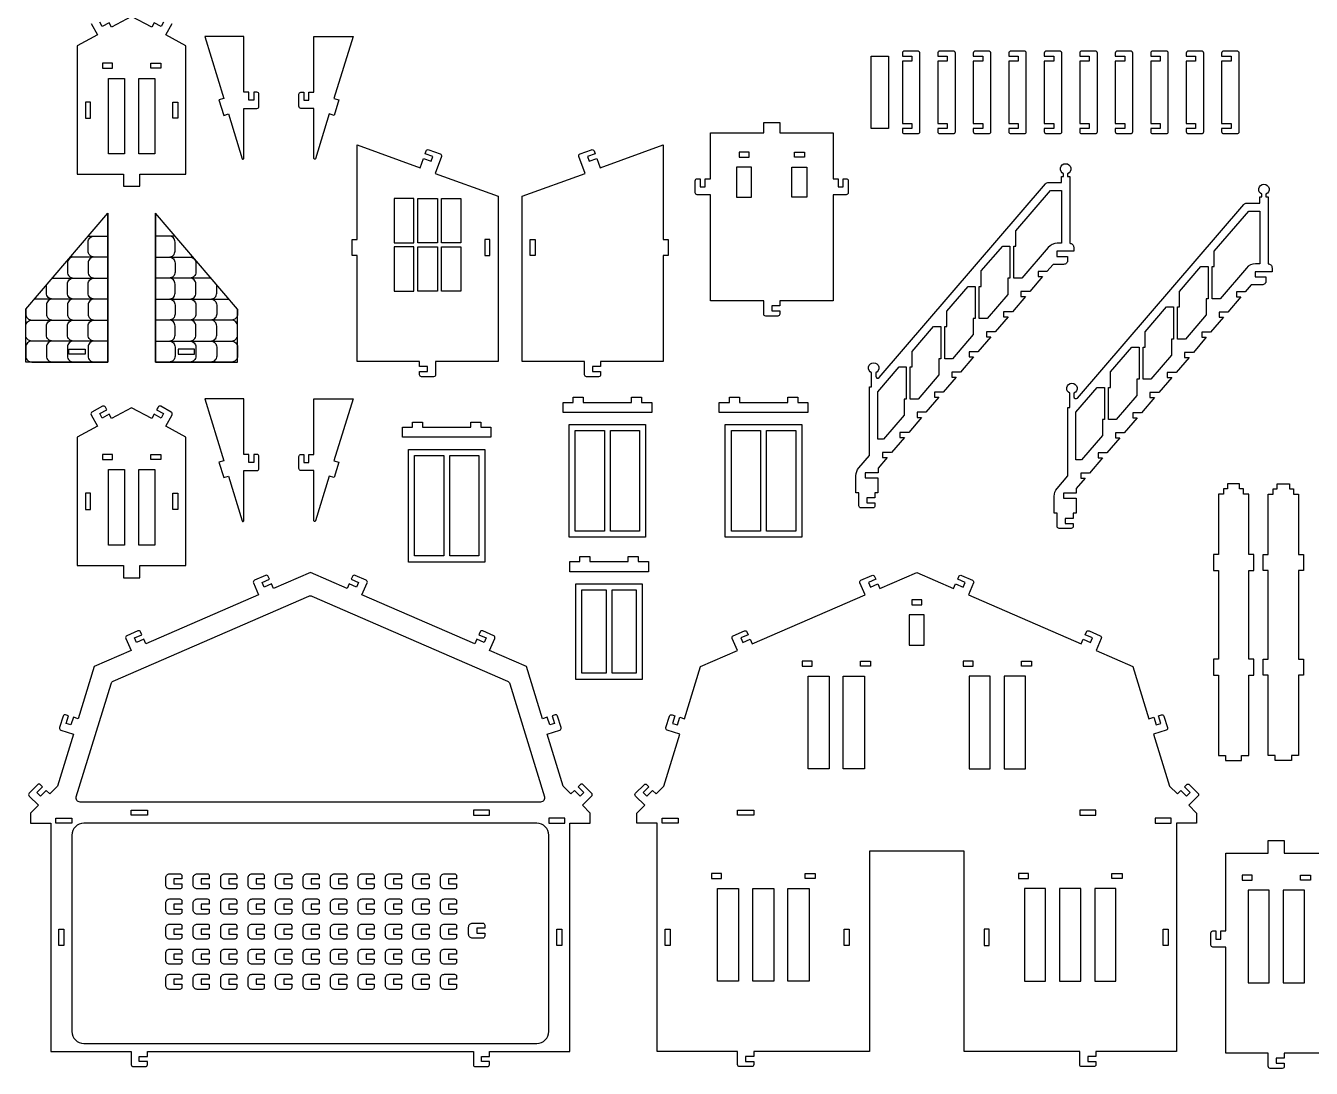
# Model space of a CAD drawing. Extents: x 18 to 211, y 1948 to 2111.
# Drawn here: x 17.8 to 145.6, y 1947.8 to 2051.4 of the extents above; entities that cross this region are included whole.
import ezdxf

# ---------------------------------------------------------------- set-up
doc = ezdxf.new("R2010")
doc.units = 0
doc.header["$MEASUREMENT"] = 0
doc.layers.add('LAYER1', color=18, linetype='CONTINUOUS')

msp = doc.modelspace()

# ---------------------------------------------------------------- linework, layer by layer
at = {"layer": 'LAYER1'}
for points in [[(31.5, 2051.76), (31.26, 2051.32), (30.56, 2051.7), (30.32, 2051.26), (28.32, 2052.34), (26.33, 2051.26), (26.09, 2051.7), (25.39, 2051.32), (25.15, 2051.76)], [(25.96, 2017.98), (17.79, 2017.98), (17.79, 2023.25), (25.96, 2032.77), (25.95, 2017.98)], [(25.96, 2017.98), (25.96, 2032.77)], [(30.69, 2017.98), (30.69, 2032.77)], [(30.69, 2017.98), (38.85, 2017.98), (38.85, 2023.25), (30.69, 2032.77), (30.69, 2017.98)], [(24.01, 2030.51), (24.6, 2030.51)], [(32.63, 2030.51), (32.04, 2030.51)], [(22.53, 2028.42), (22.22, 2028.42)], [(22.53, 2028.42), (22.22, 2028.42)], [(34.11, 2028.42), (34.42, 2028.42)], [(34.11, 2028.42), (34.42, 2028.42)], [(20.43, 2026.33), (20.46, 2026.33)], [(20.43, 2026.33), (20.46, 2026.33)], [(36.21, 2026.33), (36.18, 2026.33)], [(36.21, 2026.33), (36.18, 2026.33)], [(20.46, 2024.24), (18.64, 2024.24)], [(20.46, 2024.24), (18.64, 2024.24)], [(36.18, 2024.24), (38, 2024.24)], [(36.18, 2024.24), (38, 2024.24)]]:
    msp.add_lwpolyline(points, dxfattribs=at)
for points in [[(24.3, 2051.64), (24.92, 2050.5), (22.92, 2049.42), (22.92, 2036.65), (27.52, 2036.65), (27.52, 2035.45), (29.12, 2035.45), (29.12, 2036.65), (33.72, 2036.65), (33.72, 2049.42), (31.73, 2050.5), (32.34, 2051.64, 0.414214)], [(25.96, 2028.42), (24.6, 2028.42, -0.414214), (24, 2029.02), (24, 2029.91, -0.414214), (24.6, 2030.51), (25.96, 2030.51)], [(30.69, 2028.42), (32.04, 2028.42, 0.414214), (32.64, 2029.02), (32.64, 2029.91, 0.414214), (32.04, 2030.51), (30.69, 2030.51)], [(24.6, 2028.42), (22.53, 2028.42, 0.414214), (21.93, 2027.82), (21.93, 2026.93, 0.414214), (22.53, 2026.33), (24.6, 2026.33)], [(24.6, 2028.42), (22.53, 2028.42, -0.112166), (22.27, 2028.48)], [(25.96, 2028.42), (24.6, 2028.42, 0.414214), (24, 2027.82), (24, 2026.93, 0.414214), (24.6, 2026.33), (25.96, 2026.33)], [(30.69, 2028.42), (32.04, 2028.42, -0.414214), (32.64, 2027.82), (32.64, 2026.93, -0.414214), (32.04, 2026.33), (30.69, 2026.33)], [(32.04, 2028.42), (34.11, 2028.42, 0.112166), (34.37, 2028.48)], [(32.04, 2028.42), (34.11, 2028.42, -0.414214), (34.71, 2027.82), (34.71, 2026.93, -0.414214), (34.11, 2026.33), (32.04, 2026.33)], [(20.43, 2026.33, -0.013073), (20.46, 2026.33), (22.53, 2026.33)], [(20.43, 2026.33, 0.012511), (20.46, 2026.33), (22.53, 2026.33)], [(24.6, 2024.24), (22.53, 2024.24, -0.414214), (21.93, 2024.84), (21.93, 2025.73, -0.414214), (22.53, 2026.33), (24.6, 2026.33)], [(25.96, 2024.24), (24.6, 2024.24, -0.414214), (24, 2024.84), (24, 2025.73, -0.414214), (24.6, 2026.33), (25.96, 2026.33)], [(30.69, 2024.24), (32.04, 2024.24, 0.414214), (32.64, 2024.84), (32.64, 2025.73, 0.414214), (32.04, 2026.33), (30.69, 2026.33)], [(32.04, 2024.24), (34.11, 2024.24, 0.414214), (34.71, 2024.84), (34.71, 2025.73, 0.414214), (34.11, 2026.33), (32.04, 2026.33)], [(36.21, 2026.33, 0.013073), (36.18, 2026.33), (34.11, 2026.33)], [(36.21, 2026.33, -0.012511), (36.18, 2026.33), (34.11, 2026.33)], [(22.53, 2024.24), (20.46, 2024.24, -0.414214), (19.86, 2024.84), (19.86, 2025.67)], [(34.11, 2024.24), (36.18, 2024.24, 0.414214), (36.78, 2024.84), (36.78, 2025.67)], [(22.53, 2024.24), (20.46, 2024.24, 0.414214), (19.86, 2023.64), (19.86, 2022.76, 0.414214), (20.46, 2022.16), (22.53, 2022.16)], [(24.6, 2024.24), (22.53, 2024.24, 0.414214), (21.93, 2023.64), (21.93, 2022.76, 0.414214), (22.53, 2022.16), (24.6, 2022.16)], [(25.96, 2024.24), (24.6, 2024.24, 0.414214), (24, 2023.64), (24, 2022.76, 0.414214), (24.6, 2022.16), (25.96, 2022.16)], [(30.69, 2024.24), (32.04, 2024.24, -0.414214), (32.64, 2023.64), (32.64, 2022.76, -0.414214), (32.04, 2022.16), (30.69, 2022.16)], [(32.04, 2024.24), (34.11, 2024.24, -0.414214), (34.71, 2023.64), (34.71, 2022.76, -0.414214), (34.11, 2022.16), (32.04, 2022.16)], [(34.11, 2024.24), (36.18, 2024.24, -0.414214), (36.78, 2023.64), (36.78, 2022.76, -0.414214), (36.18, 2022.16), (34.11, 2022.16)], [(17.79, 2023.25), (17.79, 2022.76, 0.414214), (18.39, 2022.16), (20.46, 2022.16)], [(38.85, 2023.25), (38.85, 2022.76, -0.414214), (38.25, 2022.16), (36.18, 2022.16)], [(20.46, 2020.07), (18.39, 2020.07, -0.414214), (17.79, 2020.67), (17.79, 2021.56, -0.414214), (18.39, 2022.16), (20.46, 2022.16)], [(20.73, 2020.07), (20.46, 2020.07, -0.414214), (19.86, 2020.67), (19.86, 2021.56, -0.414214), (20.46, 2022.16), (22.53, 2022.16)], [(24.6, 2020.07), (22.53, 2020.07, -0.414214), (21.93, 2020.67), (21.93, 2021.56, -0.414214), (22.53, 2022.16), (24.6, 2022.16)], [(25.95, 2020.07), (24.6, 2020.07, -0.414214), (24, 2020.67), (24, 2021.56, -0.414214), (24.6, 2022.16), (25.96, 2022.16)], [(30.69, 2020.07), (32.04, 2020.07, 0.414214), (32.64, 2020.67), (32.64, 2021.56, 0.414214), (32.04, 2022.16), (30.69, 2022.16)], [(32.04, 2020.07), (34.11, 2020.07, 0.414214), (34.71, 2020.67), (34.71, 2021.56, 0.414214), (34.11, 2022.16), (32.04, 2022.16)], [(35.92, 2020.07), (36.18, 2020.07, 0.414214), (36.78, 2020.67), (36.78, 2021.56, 0.414214), (36.18, 2022.16), (34.11, 2022.16)], [(36.18, 2020.07), (38.25, 2020.07, 0.414214), (38.85, 2020.67), (38.85, 2021.56, 0.414214), (38.25, 2022.16), (36.18, 2022.16)], [(20.46, 2020.07), (18.39, 2020.07, 0.414214), (17.79, 2019.47), (17.79, 2018.58, 0.414214), (18.39, 2017.98), (20.46, 2017.98)], [(22.53, 2020.07), (20.46, 2020.07, 0.414214), (19.86, 2019.47), (19.86, 2018.58, 0.414214), (20.46, 2017.98), (22.53, 2017.98)], [(24.6, 2020.07), (22.53, 2020.07, 0.414214), (21.93, 2019.47), (21.93, 2018.58, 0.414214), (22.53, 2017.98), (24.6, 2017.98)], [(25.95, 2020.07), (24.6, 2020.07, 0.414214), (24, 2019.47), (24, 2018.58, 0.414214), (24.6, 2017.98), (25.95, 2017.98)], [(30.69, 2020.07), (32.04, 2020.07, -0.414214), (32.64, 2019.47), (32.64, 2018.58, -0.414214), (32.04, 2017.98), (30.69, 2017.98)], [(32.04, 2020.07), (34.11, 2020.07, -0.414214), (34.71, 2019.47), (34.71, 2018.58, -0.414214), (34.11, 2017.98), (32.04, 2017.98)], [(34.11, 2020.07), (36.18, 2020.07, -0.414214), (36.78, 2019.47), (36.78, 2018.58, -0.414214), (36.18, 2017.98), (34.11, 2017.98)], [(36.18, 2020.07), (38.25, 2020.07, -0.414214), (38.85, 2019.47), (38.85, 2018.58, -0.414214), (38.25, 2017.98), (36.18, 2017.98)], [(147.07, 1949.29), (142.87, 1949.29), (142.87, 1948.79), (142.07, 1948.79), (142.07, 1948.29), (142.87, 1948.29), (142.87, 1947.99, -0.414214), (142.67, 1947.79), (141.47, 1947.79, -0.414214), (141.27, 1947.99), (141.27, 1949.29), (137.07, 1949.29), (137.07, 1959.84), (135.77, 1959.84, -0.414214), (135.57, 1960.04), (135.57, 1961.24, -0.414214), (135.77, 1961.44), (136.07, 1961.44), (136.07, 1960.64), (136.57, 1960.64), (136.57, 1961.44), (137.07, 1961.44), (137.07, 1969.19), (141.27, 1969.19), (141.27, 1970.44), (142.87, 1970.44), (142.87, 1969.19), (147.07, 1969.19)]]:
    msp.add_lwpolyline(points, format="xyb", dxfattribs=at)
for points in [[(35.59, 2050.34), (37.48, 2044.18), (37, 2044.03), (37.47, 2042.5), (37.95, 2042.65), (39.31, 2038.19, 0.861326), (39.47, 2038.22), (39.47, 2043.2), (40.77, 2043.2, 0.414214), (40.97, 2043.4), (40.97, 2044.6, 0.414214), (40.77, 2044.8), (40.47, 2044.8), (40.47, 2044), (39.97, 2044), (39.97, 2044.8), (39.47, 2044.8), (39.47, 2050.34)], [(50.32, 2050.34), (48.43, 2044.18), (48.91, 2044.03), (48.44, 2042.5), (47.96, 2042.65), (46.6, 2038.19, -0.861326), (46.44, 2038.22), (46.44, 2043.2), (45.14, 2043.2, -0.414214), (44.94, 2043.4), (44.94, 2044.6, -0.414214), (45.14, 2044.8), (45.44, 2044.8), (45.44, 2044), (45.94, 2044), (45.94, 2044.8), (46.44, 2044.8), (46.44, 2050.34)], [(106.65, 2048.69, 0.414214), (106.45, 2048.89), (105.11, 2048.89, 0.414214), (104.91, 2048.69), (104.91, 2048.39), (105.85, 2048.39), (105.85, 2047.89), (104.91, 2047.89), (104.91, 2041.69), (105.85, 2041.69), (105.85, 2041.19), (104.91, 2041.19), (104.91, 2040.89, 0.414214), (105.11, 2040.69), (106.45, 2040.69, 0.414214), (106.65, 2040.89)], [(110.18, 2048.69, 0.414214), (109.98, 2048.89), (108.63, 2048.89, 0.414214), (108.43, 2048.69), (108.43, 2048.39), (109.38, 2048.39), (109.38, 2047.89), (108.43, 2047.89), (108.43, 2041.69), (109.38, 2041.69), (109.38, 2041.19), (108.43, 2041.19), (108.43, 2040.89, 0.414214), (108.63, 2040.69), (109.98, 2040.69, 0.414214), (110.18, 2040.89)], [(113.71, 2048.69, 0.414214), (113.51, 2048.89), (112.16, 2048.89, 0.414214), (111.96, 2048.69), (111.96, 2048.39), (112.91, 2048.39), (112.91, 2047.89), (111.96, 2047.89), (111.96, 2041.69), (112.91, 2041.69), (112.91, 2041.19), (111.96, 2041.19), (111.96, 2040.89, 0.414214), (112.16, 2040.69), (113.51, 2040.69, 0.414214), (113.71, 2040.89)], [(117.23, 2048.69, 0.414214), (117.03, 2048.89), (115.69, 2048.89, 0.414214), (115.49, 2048.69), (115.49, 2048.39), (116.43, 2048.39), (116.43, 2047.89), (115.49, 2047.89), (115.49, 2041.69), (116.43, 2041.69), (116.43, 2041.19), (115.49, 2041.19), (115.49, 2040.89, 0.414214), (115.69, 2040.69), (117.03, 2040.69, 0.414214), (117.23, 2040.89)], [(120.76, 2048.69, 0.414214), (120.56, 2048.89), (119.21, 2048.89, 0.414214), (119.01, 2048.69), (119.01, 2048.39), (119.96, 2048.39), (119.96, 2047.89), (119.01, 2047.89), (119.01, 2041.69), (119.96, 2041.69), (119.96, 2041.19), (119.01, 2041.19), (119.01, 2040.89, 0.414214), (119.21, 2040.69), (120.56, 2040.69, 0.414214), (120.76, 2040.89)], [(124.29, 2048.69, 0.414214), (124.09, 2048.89), (122.74, 2048.89, 0.414214), (122.54, 2048.69), (122.54, 2048.39), (123.49, 2048.39), (123.49, 2047.89), (122.54, 2047.89), (122.54, 2041.69), (123.49, 2041.69), (123.49, 2041.19), (122.54, 2041.19), (122.54, 2040.89, 0.414214), (122.74, 2040.69), (124.09, 2040.69, 0.414214), (124.29, 2040.89)], [(127.81, 2048.69, 0.414214), (127.61, 2048.89), (126.27, 2048.89, 0.414214), (126.07, 2048.69), (126.07, 2048.39), (127.01, 2048.39), (127.01, 2047.89), (126.07, 2047.89), (126.07, 2041.69), (127.01, 2041.69), (127.01, 2041.19), (126.07, 2041.19), (126.07, 2040.89, 0.414214), (126.27, 2040.69), (127.61, 2040.69, 0.414214), (127.81, 2040.89)], [(131.34, 2048.69, 0.414214), (131.14, 2048.89), (129.79, 2048.89, 0.414214), (129.59, 2048.69), (129.59, 2048.39), (130.54, 2048.39), (130.54, 2047.89), (129.59, 2047.89), (129.59, 2041.69), (130.54, 2041.69), (130.54, 2041.19), (129.59, 2041.19), (129.59, 2040.89, 0.414214), (129.79, 2040.69), (131.14, 2040.69, 0.414214), (131.34, 2040.89)], [(134.86, 2048.69, 0.414214), (134.66, 2048.89), (133.32, 2048.89, 0.414214), (133.12, 2048.69), (133.12, 2048.39), (134.06, 2048.39), (134.06, 2047.89), (133.12, 2047.89), (133.12, 2041.69), (134.06, 2041.69), (134.06, 2041.19), (133.12, 2041.19), (133.12, 2040.89, 0.414214), (133.32, 2040.69), (134.66, 2040.69, 0.414214), (134.86, 2040.89)], [(138.39, 2048.69, 0.414214), (138.19, 2048.89), (136.84, 2048.89, 0.414214), (136.64, 2048.69), (136.64, 2048.39), (137.59, 2048.39), (137.59, 2047.89), (136.64, 2047.89), (136.64, 2041.69), (137.59, 2041.69), (137.59, 2041.19), (136.64, 2041.19), (136.64, 2040.89, 0.414214), (136.84, 2040.69), (138.19, 2040.69, 0.414214), (138.39, 2040.89)], [(98.03, 2036.21), (98.53, 2036.21), (98.53, 2035.41), (99.03, 2035.41), (99.03, 2036.21), (99.33, 2036.21, -0.414214), (99.53, 2036.01), (99.53, 2034.81, -0.414214), (99.33, 2034.61), (98.03, 2034.61), (98.03, 2024.06), (92.73, 2024.06), (92.73, 2023.56), (91.93, 2023.56), (91.93, 2023.06), (92.73, 2023.06), (92.73, 2022.76, -0.414214), (92.53, 2022.56), (91.33, 2022.56, -0.414214), (91.13, 2022.76), (91.13, 2024.06), (85.83, 2024.06), (85.83, 2034.61), (84.53, 2034.61, -0.414214), (84.33, 2034.81), (84.33, 2036.01, -0.414214), (84.53, 2036.21), (84.83, 2036.21), (84.83, 2035.41), (85.33, 2035.41), (85.33, 2036.21), (85.83, 2036.21), (85.83, 2040.78), (91.13, 2040.78), (91.13, 2041.78), (92.73, 2041.78), (92.73, 2040.78), (98.03, 2040.78)], [(56.93, 2018.03), (50.73, 2018.03), (50.73, 2028.58), (50.23, 2028.58), (50.23, 2030.18), (50.73, 2030.18), (50.73, 2039.56), (56.98, 2037.28), (57.32, 2038.22), (58.07, 2037.95), (58.24, 2038.42), (57.49, 2038.69), (57.59, 2038.97, -0.414214), (57.85, 2039.09), (58.98, 2038.68, -0.414214), (59.1, 2038.43), (58.48, 2036.73), (64.73, 2034.46), (64.73, 2018.03), (58.53, 2018.03), (58.53, 2016.73, -0.414214), (58.33, 2016.53), (57.13, 2016.53, -0.414214), (56.93, 2016.73), (56.93, 2017.03), (57.73, 2017.03), (57.73, 2017.53), (56.93, 2017.53)], [(74.93, 2018.03), (74.93, 2017.53), (74.13, 2017.53), (74.13, 2017.03), (74.93, 2017.03), (74.93, 2016.73, -0.414214), (74.73, 2016.53), (73.53, 2016.53, -0.414214), (73.33, 2016.73), (73.33, 2018.03), (67.13, 2018.03), (67.13, 2034.46), (73.38, 2036.73), (72.76, 2038.43, -0.414214), (72.88, 2038.68), (74.01, 2039.09, -0.414214), (74.27, 2038.97), (74.37, 2038.69), (73.62, 2038.42), (73.79, 2037.95), (74.54, 2038.22), (74.88, 2037.28), (81.13, 2039.56), (81.13, 2030.18), (81.63, 2030.18), (81.63, 2028.58), (81.13, 2028.58), (81.13, 2018.03)], [(120.74, 2035.83), (120.74, 2036.43), (120.94, 2036.43), (120.94, 2036.7, -0.819804), (121.14, 2037.7, -0.819804), (121.34, 2036.7), (121.34, 2036.43), (121.54, 2036.43), (121.54, 2029.79, -0.414214), (121.94, 2029.39), (121.94, 2028.99), (120.26, 2028.99), (120.26, 2028.49), (121.34, 2028.49), (121.34, 2028.09, -0.414214), (120.94, 2027.69), (119.89, 2027.69), (119.28, 2026.99), (118.41, 2026.99), (118.41, 2026.49), (118.85, 2026.49), (117.57, 2024.99), (116.69, 2024.99), (116.69, 2024.49), (117.14, 2024.49), (115.85, 2022.99), (114.97, 2022.99), (114.97, 2022.49), (115.42, 2022.49), (114.13, 2020.99), (113.26, 2020.99), (113.26, 2020.49), (113.7, 2020.49), (112.41, 2018.99), (111.54, 2018.99), (111.54, 2018.49), (111.98, 2018.49), (110.69, 2016.99), (109.82, 2016.99), (109.82, 2016.49), (110.26, 2016.49), (108.97, 2014.99), (108.1, 2014.99), (108.1, 2014.49), (108.55, 2014.49), (107.26, 2012.99), (106.38, 2012.99), (106.38, 2012.49), (106.83, 2012.49), (105.54, 2010.99), (104.66, 2010.99), (104.66, 2010.49), (105.11, 2010.49), (103.82, 2008.99), (102.95, 2008.99), (102.95, 2008.49), (103.39, 2008.49), (102.5, 2007.45), (102.5, 2006.99), (101.23, 2006.99), (101.23, 2006.49), (102.48, 2006.49), (102.48, 2004.99), (102.19, 2004.99), (102.19, 2004.49), (101.39, 2004.49), (101.39, 2003.99), (102.19, 2003.99), (102.19, 2003.69, -0.414214), (101.99, 2003.49), (100.79, 2003.49, -0.414214), (100.59, 2003.69), (100.59, 2004.99), (100.3, 2004.99), (100.3, 2006.69, -0.179323), (100.59, 2007.47), (101.66, 2008.71), (101.66, 2015.51), (101.86, 2015.51), (101.86, 2016.92, -0.819804), (102.06, 2017.92, -0.819804), (102.26, 2016.92), (102.26, 2016.58, 0.695888), (102.61, 2016.45), (119.14, 2035.69, -0.21865), (119.44, 2035.83)], [(140.45, 2033.79), (140.45, 2034.39), (140.64, 2034.39), (140.64, 2034.66, -0.819804), (140.84, 2035.66, -0.819804), (141.04, 2034.66), (141.04, 2034.39), (141.25, 2034.39), (141.25, 2027.75, -0.414214), (141.65, 2027.35), (141.65, 2026.95), (139.96, 2026.95), (139.96, 2026.45), (141.05, 2026.45), (141.05, 2026.05, -0.414214), (140.65, 2025.65), (139.59, 2025.65), (138.98, 2024.95), (138.11, 2024.95), (138.11, 2024.45), (138.55, 2024.45), (137.27, 2022.95), (136.39, 2022.95), (136.39, 2022.45), (136.84, 2022.45), (135.55, 2020.95), (134.67, 2020.95), (134.67, 2020.45), (135.12, 2020.45), (133.83, 2018.95), (132.96, 2018.95), (132.96, 2018.45), (133.4, 2018.45), (132.11, 2016.95), (131.24, 2016.95), (131.24, 2016.45), (131.68, 2016.45), (130.39, 2014.95), (129.52, 2014.95), (129.52, 2014.45), (129.96, 2014.45), (128.68, 2012.95), (127.8, 2012.95), (127.8, 2012.45), (128.25, 2012.45), (126.96, 2010.95), (126.08, 2010.95), (126.08, 2010.45), (126.53, 2010.45), (125.24, 2008.95), (124.36, 2008.95), (124.36, 2008.45), (124.81, 2008.45), (123.52, 2006.95), (122.65, 2006.95), (122.65, 2006.45), (123.09, 2006.45), (122.2, 2005.41), (122.2, 2004.95), (120.93, 2004.95), (120.93, 2004.45), (122.18, 2004.45), (122.18, 2002.95), (121.89, 2002.95), (121.89, 2002.45), (121.09, 2002.45), (121.09, 2001.95), (121.89, 2001.95), (121.89, 2001.65, -0.414214), (121.69, 2001.45), (120.49, 2001.45, -0.414214), (120.29, 2001.65), (120.29, 2002.95), (120, 2002.95), (120, 2004.64, -0.179323), (120.29, 2005.43), (121.36, 2006.67), (121.36, 2013.47), (121.56, 2013.47), (121.56, 2014.88, -0.819804), (121.76, 2015.88, -0.819804), (121.96, 2014.88), (121.96, 2014.54, 0.695888), (122.31, 2014.41), (138.84, 2033.65, -0.21865), (139.14, 2033.79)], [(116.78, 2026.31), (116, 2026.31), (116, 2029.51), (116.2, 2029.51), (116.2, 2031.04), (119.62, 2035.03), (120.74, 2035.03), (120.74, 2029.79), (120.31, 2029.79, 0.21865), (119.4, 2029.37)], [(136.48, 2024.27), (135.7, 2024.27), (135.7, 2027.47), (135.9, 2027.47), (135.9, 2029), (139.33, 2032.99), (140.45, 2032.99), (140.45, 2027.75), (140.01, 2027.75, 0.21865), (139.1, 2027.33)], [(30.32, 2012.36), (28.32, 2013.44), (26.33, 2012.36), (26.09, 2012.8), (25.39, 2012.42), (25.15, 2012.86), (25.85, 2013.24), (25.71, 2013.51, 0.414214), (25.44, 2013.59), (24.38, 2013.02, 0.414214), (24.3, 2012.75), (24.92, 2011.6), (22.92, 2010.53), (22.92, 1997.75), (27.52, 1997.75), (27.52, 1996.55), (29.12, 1996.55), (29.12, 1997.75), (33.72, 1997.75), (33.72, 2010.53), (31.73, 2011.6), (32.34, 2012.75, 0.414214), (32.26, 2013.02), (31.21, 2013.59, 0.414214), (30.94, 2013.51), (30.79, 2013.24), (31.5, 2012.86), (31.26, 2012.42), (30.56, 2012.8), (30.32, 2012.36)], [(35.59, 2014.34), (37.48, 2008.18), (37, 2008.03), (37.47, 2006.5), (37.95, 2006.65), (39.31, 2002.19, 0.861326), (39.47, 2002.22), (39.47, 2007.2), (40.77, 2007.2, 0.414214), (40.97, 2007.4), (40.97, 2008.6, 0.414214), (40.77, 2008.8), (40.47, 2008.8), (40.47, 2008), (39.97, 2008), (39.97, 2008.8), (39.47, 2008.8), (39.47, 2014.34)], [(50.32, 2014.34), (48.43, 2008.18), (48.91, 2008.03), (48.44, 2006.5), (47.96, 2006.65), (46.6, 2002.19, -0.861326), (46.44, 2002.22), (46.44, 2007.2), (45.14, 2007.2, -0.414214), (44.94, 2007.4), (44.94, 2008.6, -0.414214), (45.14, 2008.8), (45.44, 2008.8), (45.44, 2008), (45.94, 2008), (45.94, 2008.8), (46.44, 2008.8), (46.44, 2014.34)], [(20.28, 1949.46), (28.28, 1949.46), (28.28, 1948.16, 0.414214), (28.48, 1947.96), (29.68, 1947.96, 0.414214), (29.88, 1948.16), (29.88, 1948.46), (29.08, 1948.46), (29.08, 1948.96), (29.88, 1948.96), (29.88, 1949.46), (62.28, 1949.46), (62.28, 1948.16, 0.414214), (62.48, 1947.96), (63.68, 1947.96, 0.414214), (63.88, 1948.16), (63.88, 1948.46), (63.08, 1948.46), (63.08, 1948.96), (63.88, 1948.96), (63.88, 1949.46), (71.88, 1949.46), (71.88, 1972.16), (73.88, 1972.16), (73.88, 1973.16), (73.11, 1973.93), (74.03, 1974.85, 0.414214), (74.03, 1975.13), (73.18, 1975.98, 0.414214), (72.9, 1975.98), (72.69, 1975.77), (73.25, 1975.2), (72.9, 1974.85), (72.33, 1975.41), (71.98, 1975.06), (71.21, 1975.83), (69.62, 1981.01), (70.87, 1981.4, 0.414214), (71, 1981.65), (70.65, 1982.79, 0.414214), (70.4, 1982.93), (70.11, 1982.84), (70.34, 1982.07), (69.87, 1981.93), (69.63, 1982.69), (69.15, 1982.54), (67.56, 1987.73), (63.89, 1989.33), (64.41, 1990.52, 0.414214), (64.31, 1990.78), (63.21, 1991.26, 0.414214), (62.95, 1991.16), (62.83, 1990.88), (63.56, 1990.56), (63.36, 1990.11), (62.63, 1990.43), (62.43, 1989.97), (51.21, 1994.84), (51.73, 1996.04, 0.414214), (51.63, 1996.3), (50.53, 1996.78, 0.414214), (50.27, 1996.67), (50.15, 1996.4), (50.88, 1996.08), (50.68, 1995.62), (49.95, 1995.94), (49.75, 1995.48), (46.08, 1997.08), (42.41, 1995.48), (42.21, 1995.94), (41.48, 1995.62), (41.28, 1996.08), (42.01, 1996.4), (41.89, 1996.67, 0.414214), (41.63, 1996.78), (40.53, 1996.3, 0.414214), (40.43, 1996.04), (40.94, 1994.84), (29.73, 1989.97), (29.53, 1990.43), (28.8, 1990.11), (28.6, 1990.56), (29.33, 1990.88), (29.21, 1991.16, 0.414214), (28.95, 1991.26), (27.85, 1990.78, 0.414214), (27.74, 1990.52), (28.26, 1989.33), (24.59, 1987.73), (23, 1982.54), (22.53, 1982.69), (22.29, 1981.93), (21.81, 1982.07), (22.05, 1982.84), (21.76, 1982.93, 0.414214), (21.51, 1982.79), (21.16, 1981.65, 0.414214), (21.29, 1981.4), (22.53, 1981.01), (20.94, 1975.83), (20.18, 1975.06), (19.82, 1975.41), (19.26, 1974.85), (18.9, 1975.2), (19.47, 1975.77), (19.26, 1975.98, 0.414214), (18.98, 1975.98), (18.13, 1975.13, 0.414214), (18.13, 1974.85), (19.05, 1973.93), (18.28, 1973.16), (18.28, 1972.16), (20.28, 1972.16)], [(132.14, 1949.46), (124.14, 1949.46), (124.14, 1948.96), (123.34, 1948.96), (123.34, 1948.46), (124.14, 1948.46), (124.14, 1948.16, -0.414214), (123.94, 1947.96), (122.74, 1947.96, -0.414214), (122.54, 1948.16), (122.54, 1949.46), (111.04, 1949.46), (111.04, 1969.36), (101.64, 1969.36), (101.64, 1949.46), (90.14, 1949.46), (90.14, 1948.96), (89.34, 1948.96), (89.34, 1948.46), (90.14, 1948.46), (90.14, 1948.16, -0.414214), (89.94, 1947.96), (88.74, 1947.96, -0.414214), (88.54, 1948.16), (88.54, 1949.46), (80.54, 1949.46), (80.54, 1972.16), (78.54, 1972.16), (78.54, 1973.16), (79.31, 1973.93), (78.39, 1974.85, -0.414214), (78.39, 1975.13), (79.24, 1975.98, -0.414214), (79.52, 1975.98), (79.73, 1975.77), (79.16, 1975.2), (79.52, 1974.85), (80.08, 1975.41), (80.44, 1975.06), (81.2, 1975.83), (82.8, 1981.01), (81.55, 1981.4, -0.414214), (81.42, 1981.65), (81.77, 1982.79, -0.414214), (82.02, 1982.93), (82.31, 1982.84), (82.07, 1982.07), (82.55, 1981.93), (82.79, 1982.69), (83.26, 1982.54), (84.85, 1987.73), (88.52, 1989.33), (88, 1990.52, -0.414214), (88.11, 1990.78), (89.21, 1991.26, -0.414214), (89.47, 1991.16), (89.59, 1990.88), (88.86, 1990.56), (89.06, 1990.11), (89.79, 1990.43), (89.99, 1989.97), (101.2, 1994.84), (100.69, 1996.04, -0.414214), (100.79, 1996.3), (101.89, 1996.78, -0.414214), (102.15, 1996.67), (102.27, 1996.4), (101.54, 1996.08), (101.74, 1995.62), (102.47, 1995.94), (102.67, 1995.48), (106.34, 1997.08), (110.01, 1995.48), (110.21, 1995.94), (110.94, 1995.62), (111.14, 1996.08), (110.41, 1996.4), (110.53, 1996.67, -0.414214), (110.79, 1996.78), (111.89, 1996.3, -0.414214), (111.99, 1996.04), (111.47, 1994.84), (122.69, 1989.97), (122.89, 1990.43), (123.62, 1990.11), (123.82, 1990.56), (123.09, 1990.88), (123.21, 1991.16, -0.414214), (123.47, 1991.26), (124.57, 1990.78, -0.414214), (124.67, 1990.52), (124.16, 1989.33), (127.82, 1987.73), (129.41, 1982.54), (129.89, 1982.69), (130.13, 1981.93), (130.6, 1982.07), (130.37, 1982.84), (130.66, 1982.93, -0.414214), (130.91, 1982.79), (131.26, 1981.65, -0.414214), (131.13, 1981.4), (129.88, 1981.01), (131.47, 1975.83), (132.24, 1975.06), (132.59, 1975.41), (133.16, 1974.85), (133.51, 1975.2), (132.95, 1975.77), (133.16, 1975.98, -0.414214), (133.44, 1975.98), (134.29, 1975.13, -0.414214), (134.29, 1974.85), (133.37, 1973.93), (134.14, 1973.16), (134.14, 1972.16), (132.14, 1972.16)], [(68.96, 1974.26), (23.2, 1974.26, -0.504278), (22.82, 1974.78), (26.27, 1986.02, -0.219181), (26.49, 1986.27), (45.92, 1994.72, -0.208056), (46.24, 1994.72), (65.67, 1986.27, -0.219181), (65.89, 1986.02), (69.34, 1974.78, -0.504278)], [(68.58, 1972.16), (23.58, 1972.16, 0.414214), (22.38, 1970.96), (22.38, 1951.46, 0.414214), (23.58, 1950.26), (68.58, 1950.26, 0.414214), (69.78, 1951.46), (69.78, 1970.96, 0.414214)], [(33.11, 1965.62), (32.11, 1965.62, -0.414214), (31.71, 1966.02), (31.71, 1966.72, -0.414214), (32.11, 1967.12), (33.11, 1967.12, -0.414214), (33.31, 1966.92), (33.31, 1966.62), (32.51, 1966.62), (32.51, 1966.12), (33.31, 1966.12), (33.31, 1965.82, -0.414214)], [(35.84, 1965.62), (34.84, 1965.62, -0.414214), (34.44, 1966.02), (34.44, 1966.72, -0.414214), (34.84, 1967.12), (35.84, 1967.12, -0.414214), (36.04, 1966.92), (36.04, 1966.62), (35.24, 1966.62), (35.24, 1966.12), (36.04, 1966.12), (36.04, 1965.82, -0.414214)], [(38.57, 1965.62), (37.57, 1965.62, -0.414214), (37.17, 1966.02), (37.17, 1966.72, -0.414214), (37.57, 1967.12), (38.57, 1967.12, -0.414214), (38.77, 1966.92), (38.77, 1966.62), (37.97, 1966.62), (37.97, 1966.12), (38.77, 1966.12), (38.77, 1965.82, -0.414214)], [(41.3, 1965.62), (40.3, 1965.62, -0.414214), (39.9, 1966.02), (39.9, 1966.72, -0.414214), (40.3, 1967.12), (41.3, 1967.12, -0.414214), (41.5, 1966.92), (41.5, 1966.62), (40.7, 1966.62), (40.7, 1966.12), (41.5, 1966.12), (41.5, 1965.82, -0.414214)], [(44.03, 1965.62), (43.03, 1965.62, -0.414214), (42.63, 1966.02), (42.63, 1966.72, -0.414214), (43.03, 1967.12), (44.03, 1967.12, -0.414214), (44.23, 1966.92), (44.23, 1966.62), (43.43, 1966.62), (43.43, 1966.12), (44.23, 1966.12), (44.23, 1965.82, -0.414214)], [(46.76, 1965.62), (45.76, 1965.62, -0.414214), (45.36, 1966.02), (45.36, 1966.72, -0.414214), (45.76, 1967.12), (46.76, 1967.12, -0.414214), (46.96, 1966.92), (46.96, 1966.62), (46.16, 1966.62), (46.16, 1966.12), (46.96, 1966.12), (46.96, 1965.82, -0.414214)], [(49.49, 1965.62), (48.49, 1965.62, -0.414214), (48.09, 1966.02), (48.09, 1966.72, -0.414214), (48.49, 1967.12), (49.49, 1967.12, -0.414214), (49.69, 1966.92), (49.69, 1966.62), (48.89, 1966.62), (48.89, 1966.12), (49.69, 1966.12), (49.69, 1965.82, -0.414214)], [(52.22, 1965.62), (51.22, 1965.62, -0.414214), (50.82, 1966.02), (50.82, 1966.72, -0.414214), (51.22, 1967.12), (52.22, 1967.12, -0.414214), (52.42, 1966.92), (52.42, 1966.62), (51.62, 1966.62), (51.62, 1966.12), (52.42, 1966.12), (52.42, 1965.82, -0.414214)], [(54.95, 1965.62), (53.95, 1965.62, -0.414214), (53.55, 1966.02), (53.55, 1966.72, -0.414214), (53.95, 1967.12), (54.95, 1967.12, -0.414214), (55.15, 1966.92), (55.15, 1966.62), (54.35, 1966.62), (54.35, 1966.12), (55.15, 1966.12), (55.15, 1965.82, -0.414214)], [(57.68, 1965.62), (56.68, 1965.62, -0.414214), (56.28, 1966.02), (56.28, 1966.72, -0.414214), (56.68, 1967.12), (57.68, 1967.12, -0.414214), (57.88, 1966.92), (57.88, 1966.62), (57.08, 1966.62), (57.08, 1966.12), (57.88, 1966.12), (57.88, 1965.82, -0.414214)], [(60.41, 1965.62), (59.41, 1965.62, -0.414214), (59.01, 1966.02), (59.01, 1966.72, -0.414214), (59.41, 1967.12), (60.41, 1967.12, -0.414214), (60.61, 1966.92), (60.61, 1966.62), (59.81, 1966.62), (59.81, 1966.12), (60.61, 1966.12), (60.61, 1965.82, -0.414214)], [(33.11, 1963.12), (32.11, 1963.12, -0.414214), (31.71, 1963.52), (31.71, 1964.22, -0.414214), (32.11, 1964.62), (33.11, 1964.62, -0.414214), (33.31, 1964.42), (33.31, 1964.12), (32.51, 1964.12), (32.51, 1963.62), (33.31, 1963.62), (33.31, 1963.32, -0.414214)], [(35.84, 1963.12), (34.84, 1963.12, -0.414214), (34.44, 1963.52), (34.44, 1964.22, -0.414214), (34.84, 1964.62), (35.84, 1964.62, -0.414214), (36.04, 1964.42), (36.04, 1964.12), (35.24, 1964.12), (35.24, 1963.62), (36.04, 1963.62), (36.04, 1963.32, -0.414214)], [(38.57, 1963.12), (37.57, 1963.12, -0.414214), (37.17, 1963.52), (37.17, 1964.22, -0.414214), (37.57, 1964.62), (38.57, 1964.62, -0.414214), (38.77, 1964.42), (38.77, 1964.12), (37.97, 1964.12), (37.97, 1963.62), (38.77, 1963.62), (38.77, 1963.32, -0.414214)], [(41.3, 1963.12), (40.3, 1963.12, -0.414214), (39.9, 1963.52), (39.9, 1964.22, -0.414214), (40.3, 1964.62), (41.3, 1964.62, -0.414214), (41.5, 1964.42), (41.5, 1964.12), (40.7, 1964.12), (40.7, 1963.62), (41.5, 1963.62), (41.5, 1963.32, -0.414214)], [(44.03, 1963.12), (43.03, 1963.12, -0.414214), (42.63, 1963.52), (42.63, 1964.22, -0.414214), (43.03, 1964.62), (44.03, 1964.62, -0.414214), (44.23, 1964.42), (44.23, 1964.12), (43.43, 1964.12), (43.43, 1963.62), (44.23, 1963.62), (44.23, 1963.32, -0.414214)], [(46.76, 1963.12), (45.76, 1963.12, -0.414214), (45.36, 1963.52), (45.36, 1964.22, -0.414214), (45.76, 1964.62), (46.76, 1964.62, -0.414214), (46.96, 1964.42), (46.96, 1964.12), (46.16, 1964.12), (46.16, 1963.62), (46.96, 1963.62), (46.96, 1963.32, -0.414214)], [(49.49, 1963.12), (48.49, 1963.12, -0.414214), (48.09, 1963.52), (48.09, 1964.22, -0.414214), (48.49, 1964.62), (49.49, 1964.62, -0.414214), (49.69, 1964.42), (49.69, 1964.12), (48.89, 1964.12), (48.89, 1963.62), (49.69, 1963.62), (49.69, 1963.32, -0.414214)], [(52.22, 1963.12), (51.22, 1963.12, -0.414214), (50.82, 1963.52), (50.82, 1964.22, -0.414214), (51.22, 1964.62), (52.22, 1964.62, -0.414214), (52.42, 1964.42), (52.42, 1964.12), (51.62, 1964.12), (51.62, 1963.62), (52.42, 1963.62), (52.42, 1963.32, -0.414214)], [(54.95, 1963.12), (53.95, 1963.12, -0.414214), (53.55, 1963.52), (53.55, 1964.22, -0.414214), (53.95, 1964.62), (54.95, 1964.62, -0.414214), (55.15, 1964.42), (55.15, 1964.12), (54.35, 1964.12), (54.35, 1963.62), (55.15, 1963.62), (55.15, 1963.32, -0.414214)], [(57.68, 1963.12), (56.68, 1963.12, -0.414214), (56.28, 1963.52), (56.28, 1964.22, -0.414214), (56.68, 1964.62), (57.68, 1964.62, -0.414214), (57.88, 1964.42), (57.88, 1964.12), (57.08, 1964.12), (57.08, 1963.62), (57.88, 1963.62), (57.88, 1963.32, -0.414214)], [(60.41, 1963.12), (59.41, 1963.12, -0.414214), (59.01, 1963.52), (59.01, 1964.22, -0.414214), (59.41, 1964.62), (60.41, 1964.62, -0.414214), (60.61, 1964.42), (60.61, 1964.12), (59.81, 1964.12), (59.81, 1963.62), (60.61, 1963.62), (60.61, 1963.32, -0.414214)], [(33.11, 1960.63), (32.11, 1960.63, -0.414214), (31.71, 1961.03), (31.71, 1961.73, -0.414214), (32.11, 1962.13), (33.11, 1962.13, -0.414214), (33.31, 1961.93), (33.31, 1961.63), (32.51, 1961.63), (32.51, 1961.13), (33.31, 1961.13), (33.31, 1960.83, -0.414214)], [(35.84, 1960.63), (34.84, 1960.63, -0.414214), (34.44, 1961.03), (34.44, 1961.73, -0.414214), (34.84, 1962.13), (35.84, 1962.13, -0.414214), (36.04, 1961.93), (36.04, 1961.63), (35.24, 1961.63), (35.24, 1961.13), (36.04, 1961.13), (36.04, 1960.83, -0.414214)], [(38.57, 1960.63), (37.57, 1960.63, -0.414214), (37.17, 1961.03), (37.17, 1961.73, -0.414214), (37.57, 1962.13), (38.57, 1962.13, -0.414214), (38.77, 1961.93), (38.77, 1961.63), (37.97, 1961.63), (37.97, 1961.13), (38.77, 1961.13), (38.77, 1960.83, -0.414214)], [(41.3, 1960.63), (40.3, 1960.63, -0.414214), (39.9, 1961.03), (39.9, 1961.73, -0.414214), (40.3, 1962.13), (41.3, 1962.13, -0.414214), (41.5, 1961.93), (41.5, 1961.63), (40.7, 1961.63), (40.7, 1961.13), (41.5, 1961.13), (41.5, 1960.83, -0.414214)], [(44.03, 1960.63), (43.03, 1960.63, -0.414214), (42.63, 1961.03), (42.63, 1961.73, -0.414214), (43.03, 1962.13), (44.03, 1962.13, -0.414214), (44.23, 1961.93), (44.23, 1961.63), (43.43, 1961.63), (43.43, 1961.13), (44.23, 1961.13), (44.23, 1960.83, -0.414214)], [(46.76, 1960.63), (45.76, 1960.63, -0.414214), (45.36, 1961.03), (45.36, 1961.73, -0.414214), (45.76, 1962.13), (46.76, 1962.13, -0.414214), (46.96, 1961.93), (46.96, 1961.63), (46.16, 1961.63), (46.16, 1961.13), (46.96, 1961.13), (46.96, 1960.83, -0.414214)], [(49.49, 1960.63), (48.49, 1960.63, -0.414214), (48.09, 1961.03), (48.09, 1961.73, -0.414214), (48.49, 1962.13), (49.49, 1962.13, -0.414214), (49.69, 1961.93), (49.69, 1961.63), (48.89, 1961.63), (48.89, 1961.13), (49.69, 1961.13), (49.69, 1960.83, -0.414214)], [(52.22, 1960.63), (51.22, 1960.63, -0.414214), (50.82, 1961.03), (50.82, 1961.73, -0.414214), (51.22, 1962.13), (52.22, 1962.13, -0.414214), (52.42, 1961.93), (52.42, 1961.63), (51.62, 1961.63), (51.62, 1961.13), (52.42, 1961.13), (52.42, 1960.83, -0.414214)], [(54.95, 1960.63), (53.95, 1960.63, -0.414214), (53.55, 1961.03), (53.55, 1961.73, -0.414214), (53.95, 1962.13), (54.95, 1962.13, -0.414214), (55.15, 1961.93), (55.15, 1961.63), (54.35, 1961.63), (54.35, 1961.13), (55.15, 1961.13), (55.15, 1960.83, -0.414214)], [(57.68, 1960.63), (56.68, 1960.63, -0.414214), (56.28, 1961.03), (56.28, 1961.73, -0.414214), (56.68, 1962.13), (57.68, 1962.13, -0.414214), (57.88, 1961.93), (57.88, 1961.63), (57.08, 1961.63), (57.08, 1961.13), (57.88, 1961.13), (57.88, 1960.83, -0.414214)], [(60.41, 1960.63), (59.41, 1960.63, -0.414214), (59.01, 1961.03), (59.01, 1961.73, -0.414214), (59.41, 1962.13), (60.41, 1962.13, -0.414214), (60.61, 1961.93), (60.61, 1961.63), (59.81, 1961.63), (59.81, 1961.13), (60.61, 1961.13), (60.61, 1960.83, -0.414214)], [(63.21, 1960.72), (62.21, 1960.72, -0.414214), (61.81, 1961.12), (61.81, 1961.82, -0.414214), (62.21, 1962.22), (63.21, 1962.22, -0.414214), (63.41, 1962.02), (63.41, 1961.72), (62.61, 1961.72), (62.61, 1961.22), (63.41, 1961.22), (63.41, 1960.92, -0.414214)], [(33.11, 1958.14), (32.11, 1958.14, -0.414214), (31.71, 1958.54), (31.71, 1959.24, -0.414214), (32.11, 1959.64), (33.11, 1959.64, -0.414214), (33.31, 1959.44), (33.31, 1959.14), (32.51, 1959.14), (32.51, 1958.64), (33.31, 1958.64), (33.31, 1958.34, -0.414214)], [(35.84, 1958.14), (34.84, 1958.14, -0.414214), (34.44, 1958.54), (34.44, 1959.24, -0.414214), (34.84, 1959.64), (35.84, 1959.64, -0.414214), (36.04, 1959.44), (36.04, 1959.14), (35.24, 1959.14), (35.24, 1958.64), (36.04, 1958.64), (36.04, 1958.34, -0.414214)], [(38.57, 1958.14), (37.57, 1958.14, -0.414214), (37.17, 1958.54), (37.17, 1959.24, -0.414214), (37.57, 1959.64), (38.57, 1959.64, -0.414214), (38.77, 1959.44), (38.77, 1959.14), (37.97, 1959.14), (37.97, 1958.64), (38.77, 1958.64), (38.77, 1958.34, -0.414214)], [(41.3, 1958.14), (40.3, 1958.14, -0.414214), (39.9, 1958.54), (39.9, 1959.24, -0.414214), (40.3, 1959.64), (41.3, 1959.64, -0.414214), (41.5, 1959.44), (41.5, 1959.14), (40.7, 1959.14), (40.7, 1958.64), (41.5, 1958.64), (41.5, 1958.34, -0.414214)], [(44.03, 1958.14), (43.03, 1958.14, -0.414214), (42.63, 1958.54), (42.63, 1959.24, -0.414214), (43.03, 1959.64), (44.03, 1959.64, -0.414214), (44.23, 1959.44), (44.23, 1959.14), (43.43, 1959.14), (43.43, 1958.64), (44.23, 1958.64), (44.23, 1958.34, -0.414214)], [(46.76, 1958.14), (45.76, 1958.14, -0.414214), (45.36, 1958.54), (45.36, 1959.24, -0.414214), (45.76, 1959.64), (46.76, 1959.64, -0.414214), (46.96, 1959.44), (46.96, 1959.14), (46.16, 1959.14), (46.16, 1958.64), (46.96, 1958.64), (46.96, 1958.34, -0.414214)], [(49.49, 1958.14), (48.49, 1958.14, -0.414214), (48.09, 1958.54), (48.09, 1959.24, -0.414214), (48.49, 1959.64), (49.49, 1959.64, -0.414214), (49.69, 1959.44), (49.69, 1959.14), (48.89, 1959.14), (48.89, 1958.64), (49.69, 1958.64), (49.69, 1958.34, -0.414214)], [(52.22, 1958.14), (51.22, 1958.14, -0.414214), (50.82, 1958.54), (50.82, 1959.24, -0.414214), (51.22, 1959.64), (52.22, 1959.64, -0.414214), (52.42, 1959.44), (52.42, 1959.14), (51.62, 1959.14), (51.62, 1958.64), (52.42, 1958.64), (52.42, 1958.34, -0.414214)], [(54.95, 1958.14), (53.95, 1958.14, -0.414214), (53.55, 1958.54), (53.55, 1959.24, -0.414214), (53.95, 1959.64), (54.95, 1959.64, -0.414214), (55.15, 1959.44), (55.15, 1959.14), (54.35, 1959.14), (54.35, 1958.64), (55.15, 1958.64), (55.15, 1958.34, -0.414214)], [(57.68, 1958.14), (56.68, 1958.14, -0.414214), (56.28, 1958.54), (56.28, 1959.24, -0.414214), (56.68, 1959.64), (57.68, 1959.64, -0.414214), (57.88, 1959.44), (57.88, 1959.14), (57.08, 1959.14), (57.08, 1958.64), (57.88, 1958.64), (57.88, 1958.34, -0.414214)], [(60.41, 1958.14), (59.41, 1958.14, -0.414214), (59.01, 1958.54), (59.01, 1959.24, -0.414214), (59.41, 1959.64), (60.41, 1959.64, -0.414214), (60.61, 1959.44), (60.61, 1959.14), (59.81, 1959.14), (59.81, 1958.64), (60.61, 1958.64), (60.61, 1958.34, -0.414214)], [(33.11, 1955.64), (32.11, 1955.64, -0.414214), (31.71, 1956.04), (31.71, 1956.74, -0.414214), (32.11, 1957.14), (33.11, 1957.14, -0.414214), (33.31, 1956.94), (33.31, 1956.64), (32.51, 1956.64), (32.51, 1956.14), (33.31, 1956.14), (33.31, 1955.84, -0.414214)], [(35.84, 1955.64), (34.84, 1955.64, -0.414214), (34.44, 1956.04), (34.44, 1956.74, -0.414214), (34.84, 1957.14), (35.84, 1957.14, -0.414214), (36.04, 1956.94), (36.04, 1956.64), (35.24, 1956.64), (35.24, 1956.14), (36.04, 1956.14), (36.04, 1955.84, -0.414214)], [(38.57, 1955.64), (37.57, 1955.64, -0.414214), (37.17, 1956.04), (37.17, 1956.74, -0.414214), (37.57, 1957.14), (38.57, 1957.14, -0.414214), (38.77, 1956.94), (38.77, 1956.64), (37.97, 1956.64), (37.97, 1956.14), (38.77, 1956.14), (38.77, 1955.84, -0.414214)], [(41.3, 1955.64), (40.3, 1955.64, -0.414214), (39.9, 1956.04), (39.9, 1956.74, -0.414214), (40.3, 1957.14), (41.3, 1957.14, -0.414214), (41.5, 1956.94), (41.5, 1956.64), (40.7, 1956.64), (40.7, 1956.14), (41.5, 1956.14), (41.5, 1955.84, -0.414214)], [(44.03, 1955.64), (43.03, 1955.64, -0.414214), (42.63, 1956.04), (42.63, 1956.74, -0.414214), (43.03, 1957.14), (44.03, 1957.14, -0.414214), (44.23, 1956.94), (44.23, 1956.64), (43.43, 1956.64), (43.43, 1956.14), (44.23, 1956.14), (44.23, 1955.84, -0.414214)], [(46.76, 1955.64), (45.76, 1955.64, -0.414214), (45.36, 1956.04), (45.36, 1956.74, -0.414214), (45.76, 1957.14), (46.76, 1957.14, -0.414214), (46.96, 1956.94), (46.96, 1956.64), (46.16, 1956.64), (46.16, 1956.14), (46.96, 1956.14), (46.96, 1955.84, -0.414214)], [(49.49, 1955.64), (48.49, 1955.64, -0.414214), (48.09, 1956.04), (48.09, 1956.74, -0.414214), (48.49, 1957.14), (49.49, 1957.14, -0.414214), (49.69, 1956.94), (49.69, 1956.64), (48.89, 1956.64), (48.89, 1956.14), (49.69, 1956.14), (49.69, 1955.84, -0.414214)], [(52.22, 1955.64), (51.22, 1955.64, -0.414214), (50.82, 1956.04), (50.82, 1956.74, -0.414214), (51.22, 1957.14), (52.22, 1957.14, -0.414214), (52.42, 1956.94), (52.42, 1956.64), (51.62, 1956.64), (51.62, 1956.14), (52.42, 1956.14), (52.42, 1955.84, -0.414214)], [(54.95, 1955.64), (53.95, 1955.64, -0.414214), (53.55, 1956.04), (53.55, 1956.74, -0.414214), (53.95, 1957.14), (54.95, 1957.14, -0.414214), (55.15, 1956.94), (55.15, 1956.64), (54.35, 1956.64), (54.35, 1956.14), (55.15, 1956.14), (55.15, 1955.84, -0.414214)], [(57.68, 1955.64), (56.68, 1955.64, -0.414214), (56.28, 1956.04), (56.28, 1956.74, -0.414214), (56.68, 1957.14), (57.68, 1957.14, -0.414214), (57.88, 1956.94), (57.88, 1956.64), (57.08, 1956.64), (57.08, 1956.14), (57.88, 1956.14), (57.88, 1955.84, -0.414214)], [(60.41, 1955.64), (59.41, 1955.64, -0.414214), (59.01, 1956.04), (59.01, 1956.74, -0.414214), (59.41, 1957.14), (60.41, 1957.14, -0.414214), (60.61, 1956.94), (60.61, 1956.64), (59.81, 1956.64), (59.81, 1956.14), (60.61, 1956.14), (60.61, 1955.84, -0.414214)]]:
    msp.add_lwpolyline(points, format="xyb", close=True, dxfattribs=at)
for points in [[(103.54, 2041.19), (101.8, 2041.19), (101.8, 2048.39), (103.54, 2048.39)], [(25.42, 2047.18), (26.42, 2047.18), (26.42, 2047.68), (25.42, 2047.68)], [(31.22, 2047.18), (30.22, 2047.18), (30.22, 2047.68), (31.22, 2047.68)], [(27.62, 2038.68), (26.02, 2038.68), (26.02, 2046.18), (27.62, 2046.18)], [(30.62, 2038.68), (29.02, 2038.68), (29.02, 2046.18), (30.62, 2046.18)], [(24.22, 2043.83), (23.72, 2043.83), (23.72, 2042.23), (24.22, 2042.23)], [(32.42, 2043.83), (32.92, 2043.83), (32.92, 2042.23), (32.42, 2042.23)], [(88.68, 2038.36), (89.68, 2038.36), (89.68, 2038.86), (88.68, 2038.86)], [(95.18, 2038.36), (94.18, 2038.36), (94.18, 2038.86), (95.18, 2038.86)], [(88.43, 2034.36), (89.93, 2034.36), (89.93, 2037.36), (88.43, 2037.36)], [(95.43, 2034.36), (93.93, 2034.36), (93.93, 2037.36), (95.43, 2037.36)], [(56.35, 2034.23), (54.4, 2034.23), (54.4, 2029.83), (56.35, 2029.83)], [(58.7, 2029.83), (56.75, 2029.83), (56.75, 2034.23), (58.7, 2034.23)], [(59.1, 2034.23), (61.05, 2034.23), (61.05, 2029.83), (59.1, 2029.83)], [(63.93, 2030.18), (63.43, 2030.18), (63.43, 2028.58), (63.93, 2028.58)], [(67.93, 2030.18), (68.43, 2030.18), (68.43, 2028.58), (67.93, 2028.58)], [(56.35, 2029.43), (54.4, 2029.43), (54.4, 2025.03), (56.35, 2025.03)], [(58.7, 2025.03), (56.75, 2025.03), (56.75, 2029.43), (58.7, 2029.43)], [(59.1, 2029.43), (61.05, 2029.43), (61.05, 2025.03), (59.1, 2025.03)], [(114.89, 2029.51), (115.6, 2029.51), (115.6, 2026.31), (115.4, 2026.31), (115.4, 2024.71), (113.34, 2022.31), (112.56, 2022.31), (112.56, 2025.51), (112.76, 2025.51), (112.76, 2027.04)], [(134.59, 2027.47), (135.3, 2027.47), (135.3, 2024.27), (135.1, 2024.27), (135.1, 2022.67), (133.04, 2020.27), (132.27, 2020.27), (132.27, 2023.47), (132.47, 2023.47), (132.47, 2025)], [(111.45, 2025.51), (112.16, 2025.51), (112.16, 2022.31), (111.96, 2022.31), (111.96, 2020.71), (109.9, 2018.31), (109.13, 2018.31), (109.13, 2021.51), (109.33, 2021.51), (109.33, 2023.04)], [(131.15, 2023.47), (131.87, 2023.47), (131.87, 2020.27), (131.67, 2020.27), (131.67, 2018.67), (129.6, 2016.27), (128.83, 2016.27), (128.83, 2019.47), (129.03, 2019.47), (129.03, 2021)], [(108.01, 2021.51), (108.73, 2021.51), (108.73, 2018.31), (108.53, 2018.31), (108.53, 2016.71), (106.47, 2014.31), (105.69, 2014.31), (105.69, 2017.51), (105.89, 2017.51), (105.89, 2019.04)], [(22.09, 2018.78), (22.09, 2019.28), (23.69, 2019.28), (23.69, 2018.78)], [(34.56, 2018.78), (34.56, 2019.28), (32.96, 2019.28), (32.96, 2018.78)], [(127.71, 2019.47), (128.43, 2019.47), (128.43, 2016.27), (128.23, 2016.27), (128.23, 2014.67), (126.17, 2012.27), (125.39, 2012.27), (125.39, 2015.47), (125.59, 2015.47), (125.59, 2017)], [(104.58, 2017.51), (105.29, 2017.51), (105.29, 2014.31), (105.09, 2014.31), (105.09, 2012.71), (103.03, 2010.31), (102.46, 2010.31), (102.46, 2015.04)], [(124.28, 2015.47), (124.99, 2015.47), (124.99, 2012.27), (124.79, 2012.27), (124.79, 2010.67), (122.73, 2008.27), (122.16, 2008.27), (122.16, 2013)], [(78, 2013.98), (78, 2014.48), (79, 2014.48), (79, 2013.98), (80, 2013.98), (80, 2012.98), (71.2, 2012.98), (71.2, 2013.98), (72.2, 2013.98), (72.2, 2014.48), (73.2, 2014.48), (73.2, 2013.98)], [(93.52, 2013.98), (93.52, 2014.48), (94.52, 2014.48), (94.52, 2013.98), (95.52, 2013.98), (95.52, 2012.98), (86.72, 2012.98), (86.72, 2013.98), (87.72, 2013.98), (87.72, 2014.48), (88.72, 2014.48), (88.72, 2013.98)], [(62.03, 2011.51), (62.03, 2012.01), (63.03, 2012.01), (63.03, 2011.51), (64.03, 2011.51), (64.03, 2010.51), (55.23, 2010.51), (55.23, 2011.51), (56.23, 2011.51), (56.23, 2012.01), (57.23, 2012.01), (57.23, 2011.51)], [(79.4, 2000.58), (71.8, 2000.58), (71.8, 2011.78), (79.4, 2011.78)], [(75.3, 2001.18), (72.4, 2001.18), (72.4, 2011.18), (75.3, 2011.18)], [(75.9, 2011.18), (78.8, 2011.18), (78.8, 2001.18), (75.9, 2001.18)], [(94.92, 2000.58), (87.32, 2000.58), (87.32, 2011.78), (94.92, 2011.78)], [(90.82, 2001.18), (87.92, 2001.18), (87.92, 2011.18), (90.82, 2011.18)], [(91.42, 2011.18), (94.32, 2011.18), (94.32, 2001.18), (91.42, 2001.18)], [(25.42, 2008.29), (26.42, 2008.29), (26.42, 2008.79), (25.42, 2008.79)], [(31.22, 2008.29), (30.22, 2008.29), (30.22, 2008.79), (31.22, 2008.79)], [(63.43, 1998.11), (55.83, 1998.11), (55.83, 2009.31), (63.43, 2009.31)], [(59.33, 1998.71), (56.43, 1998.71), (56.43, 2008.71), (59.33, 2008.71)], [(59.93, 2008.71), (62.83, 2008.71), (62.83, 1998.71), (59.93, 1998.71)], [(27.62, 1999.79), (26.02, 1999.79), (26.02, 2007.29), (27.62, 2007.29)], [(30.62, 1999.79), (29.02, 1999.79), (29.02, 2007.29), (30.62, 2007.29)], [(139.33, 1988.47), (139.33, 1997.27), (139.83, 1997.27), (139.83, 1998.87), (139.33, 1998.87), (139.33, 2004.87), (138.83, 2004.87), (138.83, 2005.37), (138.43, 2005.37), (138.43, 2005.87), (137.23, 2005.87), (137.23, 2005.37), (136.83, 2005.37), (136.83, 2004.87), (136.33, 2004.87), (136.33, 1998.87), (135.83, 1998.87), (135.83, 1997.27), (136.33, 1997.27), (136.33, 1988.47), (135.83, 1988.47), (135.83, 1986.87), (136.33, 1986.87), (136.33, 1978.87), (137.03, 1978.87), (137.03, 1978.37), (138.63, 1978.37), (138.63, 1978.87), (139.33, 1978.87), (139.33, 1986.87), (139.83, 1986.87), (139.83, 1988.47)], [(141.27, 1988.47), (141.27, 1997.27), (140.77, 1997.27), (140.77, 1998.87), (141.27, 1998.87), (141.27, 2004.87), (141.77, 2004.87), (141.77, 2005.37), (142.17, 2005.37), (142.17, 2005.87), (143.37, 2005.87), (143.37, 2005.37), (143.77, 2005.37), (143.77, 2004.87), (144.27, 2004.87), (144.27, 1998.87), (144.77, 1998.87), (144.77, 1997.27), (144.27, 1997.27), (144.27, 1988.47), (144.77, 1988.47), (144.77, 1986.87), (144.27, 1986.87), (144.27, 1978.87), (143.57, 1978.87), (143.57, 1978.37), (141.97, 1978.37), (141.97, 1978.87), (141.27, 1978.87), (141.27, 1986.87), (140.77, 1986.87), (140.77, 1988.47)], [(24.22, 2004.94), (23.72, 2004.94), (23.72, 2003.34), (24.22, 2003.34)], [(32.42, 2004.94), (32.92, 2004.94), (32.92, 2003.34), (32.42, 2003.34)], [(77.67, 1998.15), (77.67, 1998.65), (78.67, 1998.65), (78.67, 1998.15), (79.67, 1998.15), (79.67, 1997.15), (71.87, 1997.15), (71.87, 1998.15), (72.87, 1998.15), (72.87, 1998.65), (73.87, 1998.65), (73.87, 1998.15)], [(79.07, 1986.45), (72.47, 1986.45), (72.47, 1995.95), (79.07, 1995.95)], [(75.47, 1987.05), (73.07, 1987.05), (73.07, 1995.35), (75.47, 1995.35)], [(76.07, 1995.35), (78.47, 1995.35), (78.47, 1987.05), (76.07, 1987.05)], [(105.84, 1993.86), (106.84, 1993.86), (106.84, 1994.36), (105.84, 1994.36)], [(105.59, 1989.86), (107.09, 1989.86), (107.09, 1992.86), (105.59, 1992.86)], [(94.94, 1987.76), (95.94, 1987.76), (95.94, 1988.26), (94.94, 1988.26)], [(101.74, 1987.76), (100.74, 1987.76), (100.74, 1988.26), (101.74, 1988.26)], [(110.94, 1987.76), (111.94, 1987.76), (111.94, 1988.26), (110.94, 1988.26)], [(117.74, 1987.76), (116.74, 1987.76), (116.74, 1988.26), (117.74, 1988.26)], [(97.64, 1977.56), (95.54, 1977.56), (95.54, 1986.76), (97.64, 1986.76)], [(101.14, 1977.56), (99.04, 1977.56), (99.04, 1986.76), (101.14, 1986.76)], [(111.54, 1977.56), (113.64, 1977.56), (113.64, 1986.76), (111.54, 1986.76)], [(115.04, 1977.56), (117.14, 1977.56), (117.14, 1986.76), (115.04, 1986.76)], [(20.78, 1972.16), (20.78, 1972.66), (22.38, 1972.66), (22.38, 1972.16)], [(28.28, 1972.96), (28.28, 1973.46), (29.88, 1973.46), (29.88, 1972.96)], [(63.88, 1972.96), (63.88, 1973.46), (62.28, 1973.46), (62.28, 1972.96)], [(71.38, 1972.16), (71.38, 1972.66), (69.78, 1972.66), (69.78, 1972.16)], [(81.04, 1972.16), (81.04, 1972.66), (82.64, 1972.66), (82.64, 1972.16)], [(88.54, 1972.96), (88.54, 1973.46), (90.14, 1973.46), (90.14, 1972.96)], [(124.14, 1972.96), (124.14, 1973.46), (122.54, 1973.46), (122.54, 1972.96)], [(131.64, 1972.16), (131.64, 1972.66), (130.04, 1972.66), (130.04, 1972.16)], [(85.94, 1966.66), (86.94, 1966.66), (86.94, 1967.16), (85.94, 1967.16)], [(96.24, 1966.66), (95.24, 1966.66), (95.24, 1967.16), (96.24, 1967.16)], [(116.44, 1966.66), (117.44, 1966.66), (117.44, 1967.16), (116.44, 1967.16)], [(126.74, 1966.66), (125.74, 1966.66), (125.74, 1967.16), (126.74, 1967.16)], [(138.67, 1966.49), (139.67, 1966.49), (139.67, 1966.99), (138.67, 1966.99)], [(145.47, 1966.49), (144.47, 1966.49), (144.47, 1966.99), (145.47, 1966.99)], [(88.64, 1956.46), (86.54, 1956.46), (86.54, 1965.66), (88.64, 1965.66)], [(92.14, 1956.46), (90.04, 1956.46), (90.04, 1965.66), (92.14, 1965.66)], [(95.64, 1956.46), (93.54, 1956.46), (93.54, 1965.66), (95.64, 1965.66)], [(117.04, 1956.46), (119.14, 1956.46), (119.14, 1965.66), (117.04, 1965.66)], [(120.54, 1956.46), (122.64, 1956.46), (122.64, 1965.66), (120.54, 1965.66)], [(124.04, 1956.46), (126.14, 1956.46), (126.14, 1965.66), (124.04, 1965.66)], [(139.27, 1956.29), (141.37, 1956.29), (141.37, 1965.49), (139.27, 1965.49)], [(142.77, 1956.29), (144.87, 1956.29), (144.87, 1965.49), (142.77, 1965.49)], [(21.08, 1961.61), (21.58, 1961.61), (21.58, 1960.01), (21.08, 1960.01)], [(70.58, 1961.61), (71.08, 1961.61), (71.08, 1960.01), (70.58, 1960.01)], [(81.34, 1961.61), (81.84, 1961.61), (81.84, 1960.01), (81.34, 1960.01)], [(99.14, 1961.61), (99.64, 1961.61), (99.64, 1960.01), (99.14, 1960.01)], [(113.54, 1961.61), (113.04, 1961.61), (113.04, 1960.01), (113.54, 1960.01)], [(130.84, 1961.61), (131.34, 1961.61), (131.34, 1960.01), (130.84, 1960.01)]]:
    msp.add_lwpolyline(points, close=True, dxfattribs=at)

doc.saveas('drawing.dxf')
